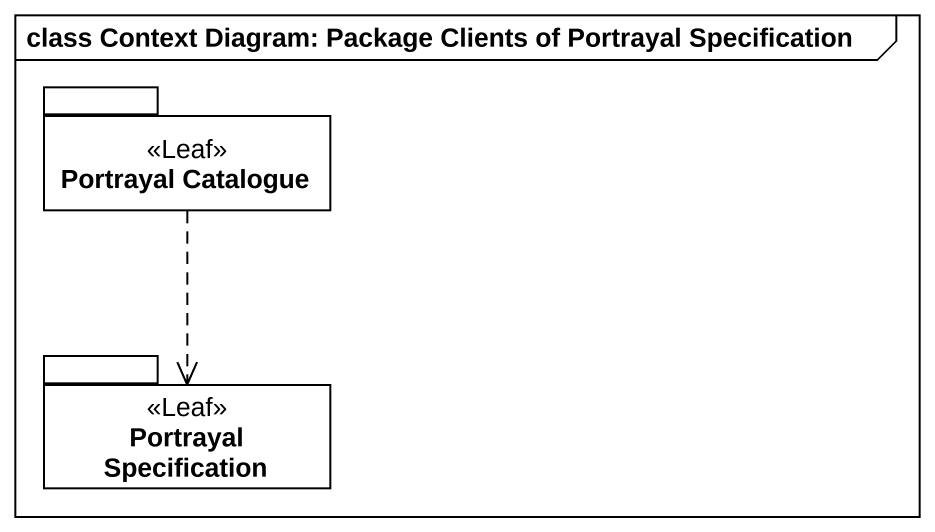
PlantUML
@startuml
mainframe class Context Diagram: Package Clients of Portrayal Specification
package "Portrayal Catalogue" as Portrayal_Catalogue <<Leaf>> {
}
package "Portrayal Specification" as Portrayal_Specification <<Leaf>> {
}
Portrayal_Catalogue ..> Portrayal_Specification
@enduml
